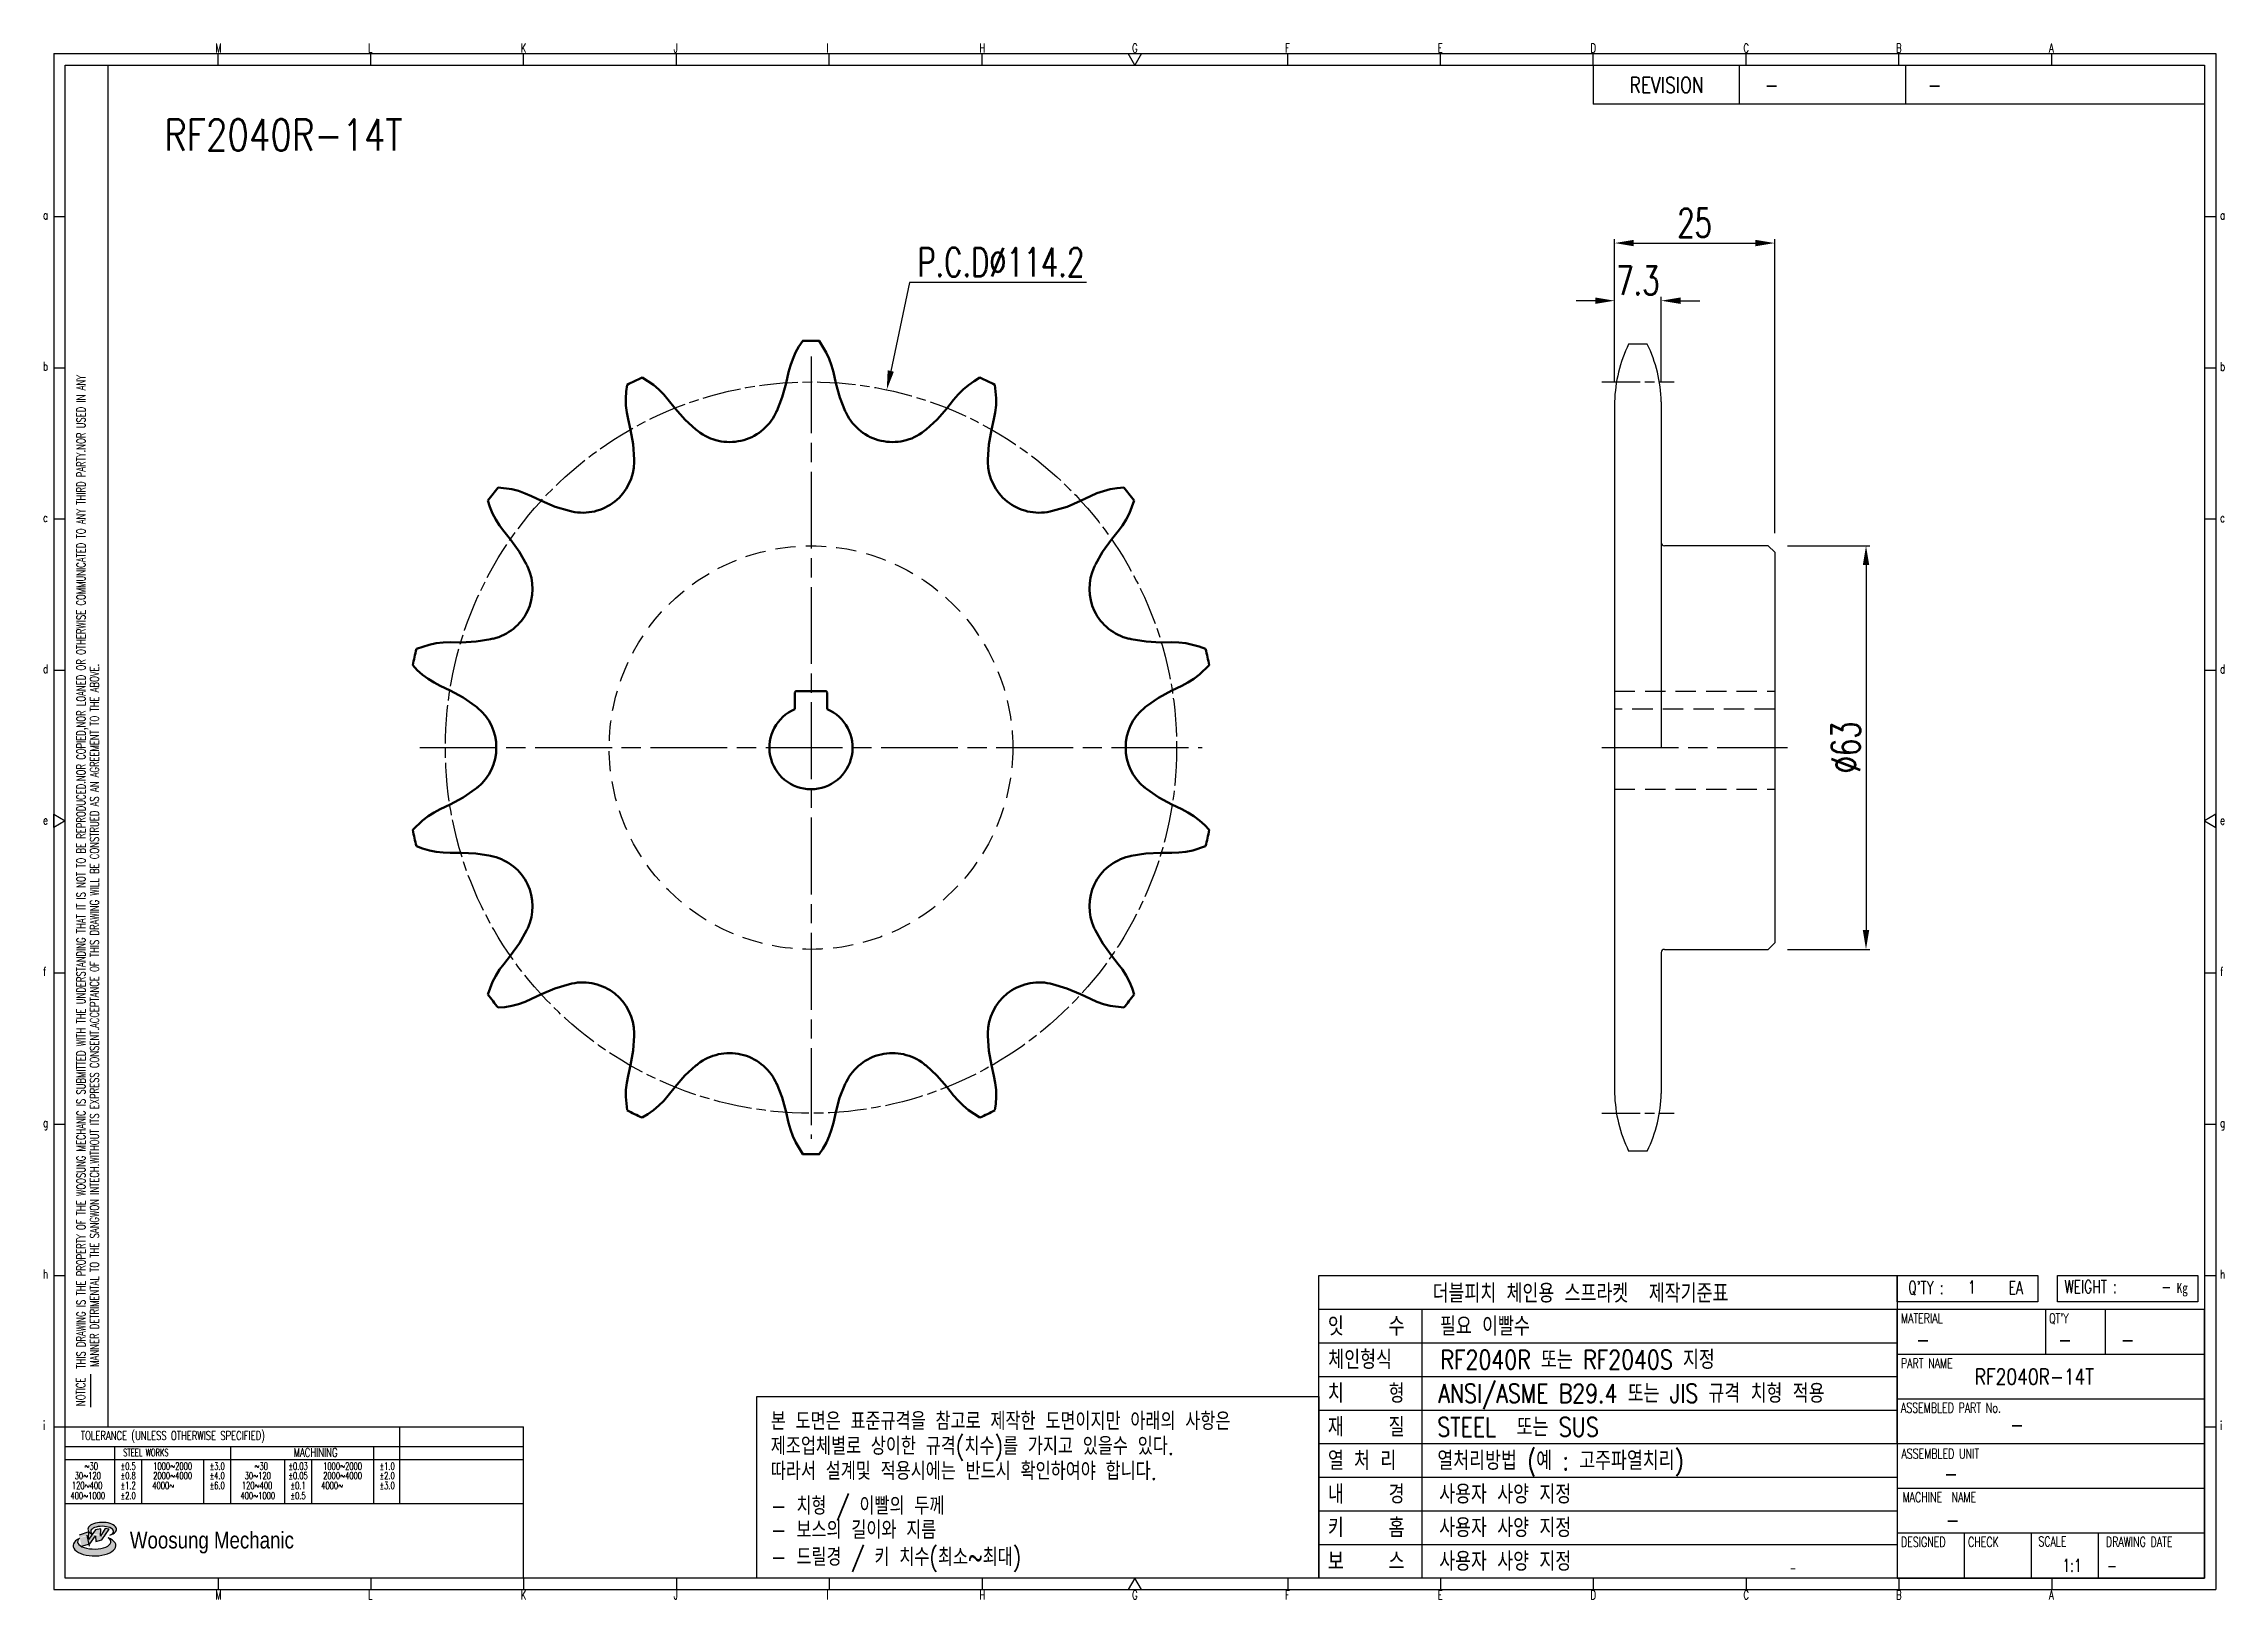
# Model space of a CAD drawing. Header units: millimetres. Extents: x 1512 to 1852, y -323 to -80.
import ezdxf
from ezdxf.enums import TextEntityAlignment as Align

# ---------------------------------------------------------------- set-up
doc = ezdxf.new("R2010")
doc.units = ezdxf.units.MM
for name, pattern in [('AM_ISO08W050', [18, 12, -1.5, 3, -1.5]), ('AM_ISO08W050x2', [9, 6, -0.75, 1.5, -0.75]), ('HIDDEN', [9.525, 6.35, -3.175])]:
    doc.linetypes.add(name, pattern=pattern)
for name, color, linetype, lineweight in [('AM_0', 7, 'Continuous', 50), ('CEN1', 1, 'AM_ISO08W050', 25), ('PEN_RF1', 6, 'AM_ISO08W050x2', 25)]:
    doc.layers.add(name, color=color, linetype=linetype, lineweight=lineweight)
for name, color, linetype in [('HIDDEN_RF1', 3, 'HIDDEN'), ('S-DIM', 7, 'Continuous'), ('TITLE', 7, 'Continuous'), ('도면레이아웃', 7, 'Continuous')]:
    doc.layers.add(name, color=color, linetype=linetype)
doc.styles.add('HAN', font='ROMANS.shx', dxfattribs={"width": 0.7, "bigfont": 'whgtxt.shx'})
doc.styles.add('HKD_ST2', font='romans.shx', dxfattribs={"width": 0.7, "height": 4, "bigfont": '@extfont2.shx'})
doc.styles.add('HSG', font='SIMPLEX.shx', dxfattribs={"width": 0.7, "bigfont": 'HSG.shx'})
doc.styles.add('ROMANS', font='romans.shx', dxfattribs={"width": 0.7, "bigfont": 'whgtxt.shx'})
doc.styles.add('SLDTEXTSTYLE4', font='arial.ttf', dxfattribs={"width": 0.8})
doc.dimstyles.new('RF-S3', dxfattribs={"dimscale": 3, "dimtxt": 1.5, "dimasz": 1, "dimexe": 0.2, "dimexo": 1, "dimgap": 0.3, "dimtad": 1, "dimtoh": 1, "dimdec": 1, "dimrnd": 0.01, "dimzin": 9, "dimdsep": 46, "dimtxsty": 'HSG', "dimcen": 0, "dimclrd": 1, "dimclre": 1, "dimclrt": 150, "dimazin": 2, "dimtp": 1, "dimtm": 1, "dimtfac": 0.5, "dimtdec": 1, "dimtofl": 0, "dimtmove": 0, "dimatfit": 3, "dimfxl": 0, "dimtvp": 1, "dimtolj": 2, "dimlwd": -1, "dimlwe": -1, "dimarcsym": 0})

# ---------------------------------------------------------------- blocks, each defined once
blk = doc.blocks.new('*D2')
at = {"layer": 'Defpoints', "color": 0, "transparency": 16777216}
for p in [(1764.52, -120.33), (1757.22, -136.11), (1764.52, -136.11)]:
    blk.add_point(p, dxfattribs=at)
at = {"layer": 'S-DIM', "color": 1, "transparency": 16777216}
for p, q in [((1754.22, -120.33), (1751.22, -120.33)), ((1757.22, -133.11), (1757.22, -119.73)), ((1764.52, -133.11), (1764.52, -119.73)), ((1767.52, -120.33), (1770.52, -120.33))]:
    blk.add_line(p, q, dxfattribs=at)
for points in [[(1754.22, -119.83), (1754.22, -120.83), (1757.22, -120.33)], [(1767.52, -119.83), (1767.52, -120.83), (1764.52, -120.33)]]:
    blk.add_solid(points, dxfattribs=at)
at = {"layer": 'S-DIM', "color": 150, "transparency": 16777216, "insert": (1760.87, -117.18), "char_height": 4.5, "attachment_point": 5, "style": 'HSG'}
blk.add_mtext('\\A2;7.3', dxfattribs=at)
blk = doc.blocks.new('*D3')
at = {"layer": 'Defpoints', "color": 0, "transparency": 16777216}
for p in [(1782.22, -111.33), (1757.22, -136.11), (1782.22, -159.6)]:
    blk.add_point(p, dxfattribs=at)
at = {"layer": 'S-DIM', "color": 1, "transparency": 16777216}
for p, q in [((1757.22, -133.11), (1757.22, -110.73)), ((1760.22, -111.33), (1779.22, -111.33)), ((1782.22, -156.6), (1782.22, -110.73))]:
    blk.add_line(p, q, dxfattribs=at)
for points in [[(1760.22, -110.83), (1760.22, -111.83), (1757.22, -111.33)], [(1779.22, -110.83), (1779.22, -111.83), (1782.22, -111.33)]]:
    blk.add_solid(points, dxfattribs=at)
at = {"layer": 'S-DIM', "color": 150, "transparency": 16777216, "insert": (1769.72, -108.18), "char_height": 4.5, "attachment_point": 5, "style": 'HSG'}
blk.add_mtext('\\A2;25', dxfattribs=at)
blk = doc.blocks.new('*D4')
at = {"layer": 'Defpoints', "color": 0, "transparency": 16777216}
for p in [(1781.22, -158.6), (1781.22, -221.6), (1796.48, -221.6)]:
    blk.add_point(p, dxfattribs=at)
at = {"layer": 'S-DIM', "color": 1, "transparency": 16777216}
for p, q in [((1784.22, -158.6), (1797.08, -158.6)), ((1796.48, -161.6), (1796.48, -218.6)), ((1784.22, -221.6), (1797.08, -221.6))]:
    blk.add_line(p, q, dxfattribs=at)
for points in [[(1795.98, -161.6), (1796.98, -161.6), (1796.48, -158.6)], [(1795.98, -218.6), (1796.98, -218.6), (1796.48, -221.6)]]:
    blk.add_solid(points, dxfattribs=at)
at = {"layer": 'S-DIM', "color": 150, "transparency": 16777216, "insert": (1793.33, -190.07), "char_height": 4.5, "attachment_point": 5, "rotation": 90, "style": 'HSG'}
blk.add_mtext('\\A2;%%c63', dxfattribs=at)
blk = doc.blocks.new('*D5')
at = {"layer": 'Defpoints', "color": 0, "transparency": 16777216}
for p in [(1643.59, -134.24), (1619.92, -245.95)]:
    blk.add_point(p, dxfattribs=at)
at = {"layer": 'S-DIM', "color": 1, "transparency": 16777216}
for p, q in [((1647.15, -117.47), (1644.21, -131.31)), ((1674.75, -117.47), (1647.15, -117.47))]:
    blk.add_line(p, q, dxfattribs=at)
blk.add_solid([(1643.73, -131.2), (1644.7, -131.41), (1643.59, -134.24)], dxfattribs=at)
at = {"layer": 'S-DIM', "color": 150, "transparency": 16777216, "insert": (1661.4, -114.32), "char_height": 4.5, "attachment_point": 5, "style": 'HSG'}
blk.add_mtext('\\A2;P.C.D∅114.2', dxfattribs=at)
blk = doc.blocks.new('SUYWSHJH')
at = {"layer": '도면레이아웃'}
h = blk.add_hatch(color=10, dxfattribs=at)
h.paths.add_polyline_path([(1.544, 35.177), (1.554, 34.966), (1.779, 35.034), (2.054, 35.422), (1.908, 35.446), (1.728, 35.167), (1.741, 35.439), (1.547, 35.405), (1.292, 35.041), (1.295, 35.33), (0.943, 35.208), (1.03, 34.8), (1.336, 34.885)])
edge = h.paths.add_edge_path()
edge.add_ellipse((1.795, 35.421), major_axis=(-0.53, 0), ratio=0.487785, start_angle=122.36065, end_angle=403.39574)
edge.add_line((1.411, 35.244), (1.419, 35.261))
edge.add_ellipse((1.798, 35.344), major_axis=(-0.423, 0), ratio=0.444396, start_angle=131.58977, end_angle=386.19408, ccw=False)
edge = h.paths.add_edge_path()
edge.add_ellipse((1.512, 34.815), major_axis=(-0.793, 0), ratio=0.480113, start_angle=314.67633, end_angle=590.85213)
edge.add_ellipse((1.501, 34.958), major_axis=(-0.62, 0), ratio=0.43311, start_angle=331.7024, end_angle=574.42495, ccw=False)
for p, q in [((0, 90.118), (80.15, 90.118)), ((0, 90.118), (0, 33.191)), ((6.089, 89.693), (6.089, 90.118)), ((11.753, 89.693), (11.753, 90.118)), ((17.418, 89.693), (17.418, 90.118)), ((23.082, 89.693), (23.082, 90.118)), ((28.746, 89.693), (28.746, 90.118)), ((34.411, 89.693), (34.411, 90.118)), ((45.739, 89.693), (45.739, 90.118)), ((51.404, 89.693), (51.404, 90.118)), ((57.068, 89.693), (57.068, 90.118)), ((62.732, 89.693), (62.732, 90.118)), ((68.397, 89.693), (68.397, 90.118)), ((74.061, 89.693), (74.061, 90.118)), ((80.15, 90.118), (80.15, 33.191)), ((0, 84.085), (0.425, 84.085)), ((79.725, 84.085), (80.15, 84.085)), ((0, 78.478), (0.425, 78.478)), ((79.725, 78.478), (80.15, 78.478)), ((0, 72.87), (0.425, 72.87)), ((79.725, 72.87), (80.15, 72.87)), ((0, 67.262), (0.425, 67.262)), ((79.725, 67.262), (80.15, 67.262)), ((0, 56.047), (0.425, 56.047)), ((79.725, 56.047), (80.15, 56.047)), ((0, 50.439), (0.425, 50.439)), ((79.725, 50.439), (80.15, 50.439)), ((0, 44.832), (0.425, 44.832)), ((79.725, 44.832), (80.15, 44.832)), ((1.377, 39.947), (1.377, 41.174)), ((0, 39.224), (0.425, 39.224)), ((79.725, 39.224), (80.15, 39.224)), ((0, 33.191), (80.15, 33.191)), ((6.089, 33.616), (6.089, 33.191)), ((11.753, 33.616), (11.753, 33.191)), ((17.418, 33.616), (17.418, 33.191)), ((23.082, 33.616), (23.082, 33.191)), ((28.746, 33.616), (28.746, 33.191)), ((34.411, 33.616), (34.411, 33.191)), ((45.739, 33.616), (45.739, 33.191)), ((51.404, 33.616), (51.404, 33.191)), ((57.068, 33.616), (57.068, 33.191)), ((62.732, 33.616), (62.732, 33.191)), ((68.397, 33.616), (68.397, 33.191)), ((74.061, 33.616), (74.061, 33.191))]:
    blk.add_line(p, q)
at = {"color": 2}
for p, q in [((2.017, 39.224), (2.017, 89.693)), ((0.425, 39.224), (17.418, 39.224)), ((12.816, 39.224), (12.816, 36.382)), ((17.418, 33.616), (17.418, 39.224)), ((0.425, 38.487), (17.418, 38.487)), ((0.425, 38.012), (17.418, 38.012)), ((2.257, 38.487), (2.257, 36.382)), ((3.257, 38.012), (3.257, 36.382)), ((5.557, 38.012), (5.557, 36.382)), ((6.557, 38.5), (6.557, 36.382)), ((8.557, 38.012), (8.557, 36.382)), ((9.557, 38.026), (9.557, 36.382)), ((11.857, 38.487), (11.857, 36.382)), ((0.425, 36.382), (17.418, 36.382))]:
    blk.add_line(p, q, dxfattribs=at)
at = {"color": 6, "ltscale": 0.5}
for p, q in [((57.068, 89.693), (57.068, 88.246)), ((62.47, 89.693), (62.47, 88.246)), ((68.635, 89.693), (68.635, 88.246)), ((79.725, 88.246), (57.068, 88.246)), ((68.336, 38.59), (68.336, 43.563)), ((79.725, 43.563), (68.336, 43.563)), ((73.827, 43.563), (73.827, 41.905)), ((76.037, 43.563), (76.037, 41.905)), ((79.725, 38.59), (79.725, 43.563)), ((79.725, 41.905), (68.336, 41.905)), ((79.725, 40.248), (68.336, 40.248)), ((68.336, 38.59), (68.336, 33.616)), ((79.725, 38.59), (68.336, 38.59)), ((79.725, 33.616), (79.725, 38.59)), ((79.725, 36.932), (68.336, 36.932)), ((79.725, 35.274), (68.336, 35.274)), ((70.822, 33.616), (70.822, 35.274)), ((73.309, 33.616), (73.309, 35.274)), ((75.796, 33.616), (75.796, 35.274)), ((68.336, 33.616), (79.725, 33.616))]:
    blk.add_line(p, q, dxfattribs=at)
for points in [[(40.075, 89.693), (39.83, 90.118), (40.32, 90.118)], [(0.425, 89.693), (79.725, 89.693), (79.725, 33.616), (0.425, 33.616)], [(0.425, 61.679), (0, 61.433), (0, 61.924)], [(79.725, 61.679), (80.15, 61.433), (80.15, 61.924)], [(40.075, 33.616), (39.83, 33.191), (40.32, 33.191)]]:
    blk.add_lwpolyline(points, close=True)
at = {"layer": 'TITLE', "color": 20}
for p, q in [((68.336, 43.851), (68.336, 44.826)), ((68.336, 44.826), (73.54, 44.826)), ((73.54, 44.826), (73.54, 43.851)), ((74.277, 43.851), (74.277, 44.826)), ((74.277, 44.826), (79.481, 44.826)), ((79.481, 44.826), (79.481, 43.851)), ((73.54, 43.851), (68.336, 43.851)), ((79.481, 43.851), (74.277, 43.851))]:
    blk.add_line(p, q, dxfattribs=at)
at = {"layer": '도면레이아웃'}
for p, q in [((1.295, 35.33), (0.943, 35.208)), ((1.03, 34.8), (1.336, 34.885)), ((1.224, 35.208), (1.311, 34.8)), ((1.224, 35.208), (1.224, 35.208)), ((1.547, 35.405), (1.292, 35.041)), ((1.292, 35.041), (1.295, 35.33)), ((1.336, 34.885), (1.544, 35.177)), ((1.419, 35.261), (1.411, 35.244)), ((1.544, 35.177), (1.554, 34.966)), ((1.741, 35.439), (1.547, 35.405)), ((1.554, 34.966), (1.779, 35.034)), ((1.908, 35.446), (1.728, 35.167)), ((1.728, 35.167), (1.741, 35.439)), ((1.779, 35.034), (2.054, 35.422)), ((2.054, 35.422), (1.908, 35.446))]:
    blk.add_line(p, q, dxfattribs=at)
for centre, major_axis, ratio, start_param, end_param in [((1.795, 35.421), (-0.53, 0), 0.487785, 2.135596, 7.040584), ((1.512, 34.815), (-0.793, 0), 0.480113, 5.492138, 10.312315), ((1.501, 34.958), (-0.62, 0), 0.43311, 5.789299, 10.025607), ((1.798, 35.344), (-0.423, 0), 0.444396, 2.296675, 6.740358)]:
    blk.add_ellipse(centre, major_axis=major_axis, ratio=ratio, start_param=start_param, end_param=end_param, dxfattribs=at)
at = {"color": 4, "style": 'HKD_ST2', "width": 0.7}
for s, p in [('M', (5.988, 90.164)), ('L', (11.652, 90.164)), ('K', (17.316, 90.164)), ('J', (22.981, 90.164)), ('I', (28.645, 90.164)), ('H', (34.309, 90.164)), ('G', (39.974, 90.164)), ('F', (45.638, 90.164)), ('E', (51.302, 90.164)), ('D', (56.967, 90.164)), ('C', (62.631, 90.164)), ('B', (68.295, 90.164)), ('A', (73.96, 90.164)), ('a', (-0.395, 83.976)), ('a', (80.305, 83.97)), ('b', (-0.395, 78.368)), ('b', (80.305, 78.362)), ('c', (-0.395, 72.76)), ('c', (80.305, 72.754)), ('d', (-0.395, 67.153)), ('d', (80.305, 67.147)), ('e', (-0.395, 61.545)), ('e', (80.305, 61.539)), ('f', (-0.395, 55.937)), ('f', (80.305, 55.931)), ('g', (-0.395, 50.33)), ('g', (80.305, 50.324)), ('h', (-0.395, 44.722)), ('h', (80.305, 44.716)), ('i', (-0.395, 39.114)), ('i', (80.305, 39.108)), ('M', (5.988, 32.824)), ('L', (11.652, 32.824)), ('K', (17.316, 32.824)), ('J', (22.981, 32.824)), ('I', (28.645, 32.824)), ('H', (34.309, 32.824)), ('G', (39.974, 32.824)), ('F', (45.638, 32.824)), ('E', (51.302, 32.824)), ('D', (56.967, 32.824)), ('C', (62.631, 32.824)), ('B', (68.295, 32.824)), ('A', (73.96, 32.824))]:
    blk.add_text(s, height=0.326, dxfattribs=at).set_placement(p)
for s, height, style, width, p in [('REVISION', 0.5806, 'HAN', 0.8, (58.415, 88.664)), ('-', 0.581, 'HAN', 0.8, (63.426, 88.664)), ('-', 0.581, 'HAN', 0.8, (69.468, 88.664)), ("Q'TY : ", 0.4746, 'HKD_ST2', 0.7, (68.743, 44.143)), ('1', 0.475, 'HKD_ST2', 0.7, (70.957, 44.165)), ('EA', 0.4746, 'HKD_ST2', 0.7, (72.464, 44.143)), ('WEIGHT : ', 0.4746, 'HKD_ST2', 0.7, (74.536, 44.176)), ('-', 0.581, 'HAN', 0.8, (69.029, 42.157)), ('-', 0.581, 'HAN', 0.8, (74.289, 42.157)), ('-', 0.581, 'HAN', 0.8, (76.623, 42.157)), ('-', 0.581, 'HAN', 0.8, (72.515, 39.013)), ('-', 0.581, 'HAN', 0.8, (70.067, 37.189)), ('-', 0.581, 'HAN', 0.8, (70.126, 35.48)), ('1:1', 0.4746, 'HKD_ST2', 0.7, (74.458, 33.848)), ('-', 0.475, 'HKD_ST2', 0.7, (76.112, 33.837))]:
    blk.add_text(s, height=height, dxfattribs=dict(style=style, width=width)).set_placement(p)
at = {"color": 2, "style": 'HKD_ST2', "width": 0.7}
for s, p in [(' THIS DRAWING IS THE PROPERTY OF THE WOOSUNG MECHANIC IS SUBMITTED WITH THE UNDERSTANDING THAT IT IS NOT TO BE REPRODUCED.NOR COPIED,NOR LOANED OR OTHERWISE COMMUNICATED TO ANY THIRD PARTY.NOR USED IN ANY', (1.173, 41.217)), ('MANNER DETRIMENTAL TO THE SANGWON INTECH.WITHOUT ITS EXPRESS CONSENT.ACCEPTANCE OF THIS DRAWING WILL BE CONSTRUED AS AN AGREEMENT TO THE ABOVE.', (1.672, 41.447))]:
    blk.add_text(s, height=0.326266, rotation=90, dxfattribs=at).set_placement(p)
at = {"style": 'HKD_ST2', "width": 0.7}
blk.add_text('-', height=0.475, dxfattribs=at).set_placement((78.499, 44.176), align=Align.RIGHT)
at = {"color": 4, "style": 'HKD_ST2', "width": 0.7}
for s, height, p in [('MATERIAL', 0.3651, (68.474, 43.425)), ("QT'Y", 0.3651, (73.965, 43.425)), ('PART NAME', 0.3651, (68.474, 41.756)), ('ASSEMBLED PART No.', 0.36511, (68.474, 40.109)), ('ASSEMBLED UNIT', 0.36511, (68.49, 38.408)), ('MACHINE  NAME', 0.36511, (68.532, 36.794)), ('DESIGNED', 0.3651, (68.474, 35.136)), ('CHECK', 0.3651, (70.961, 35.136)), ('SCALE', 0.3651, (73.566, 35.153)), ('DRAWING DATE', 0.36511, (76.071, 35.141))]:
    blk.add_text(s, height=height, dxfattribs=at).set_placement(p, align=Align.TOP_LEFT)
at = {"style": 'HKD_ST2', "width": 0.7}
blk.add_text('NOTICE', height=0.3263, rotation=90, dxfattribs=at).set_placement((1.163, 39.988))
for s, height, style, width, p in [('TOLERANCE (UNLESS OTHERWISE SPECIFIED)', 0.32627, 'HKD_ST2', 0.7, (4.417, 38.896)), ('-', 0.326, 'ROMANS', 0.65, (64.469, 33.975))]:
    blk.add_text(s, height=height, dxfattribs=dict(style=style, width=width)).set_placement(p, align=Align.MIDDLE_CENTER)
at = {"color": 4, "style": 'HKD_ST2', "width": 0.7}
for s, height, p in [('STEEL WORKS', 0.26101, (3.416, 38.268)), ('MACHINING', 0.3263, (9.707, 38.27)), ('%%P0.5', 0.261, (2.757, 37.762)), ('%%P0.8', 0.261, (2.757, 37.411)), ('%%P3.0', 0.261, (6.057, 37.762)), ('%%P4.0', 0.261, (6.057, 37.411)), ('%%P0.03', 0.261, (9.057, 37.762)), ('%%P0.05', 0.261, (9.057, 37.411)), ('%%P1.0', 0.261, (12.357, 37.762)), ('%%P2.0', 0.261, (12.357, 37.411)), ('%%P1.2', 0.261, (2.757, 37.045)), ('%%P2.0', 0.261, (2.757, 36.67)), ('%%P6.0', 0.261, (6.057, 37.045)), ('%%P0.1', 0.261, (9.057, 37.045)), ('%%P0.5', 0.261, (9.057, 36.67)), ('%%P3.0', 0.261, (12.357, 37.045))]:
    blk.add_text(s, height=height, dxfattribs=at).set_placement(p, align=Align.MIDDLE)
for s, height, p in [('30%%126120', 0.261, (1.263, 37.411)), ('%%12630', 0.261, (1.389, 37.762)), ('2000%%1264000', 0.26101, (4.407, 37.411)), ('1000%%1262000', 0.26101, (4.407, 37.762)), ('30%%126120', 0.261, (7.563, 37.411)), ('%%12630', 0.261, (7.689, 37.762)), ('2000%%1264000', 0.26101, (10.707, 37.411)), ('1000%%1262000', 0.26101, (10.707, 37.762)), ('400%%1261000', 0.26101, (1.263, 36.67)), ('120%%126400', 0.26101, (1.237, 37.045)), ('4000%%126', 0.261, (4.061, 37.045)), ('400%%1261000', 0.26101, (7.563, 36.67)), ('120%%126400', 0.26101, (7.537, 37.045)), ('4000%%126', 0.261, (10.321, 37.045))]:
    blk.add_text(s, height=height, dxfattribs=at).set_placement(p, align=Align.MIDDLE_CENTER)
at = {"color": 1, "style": 'SLDTEXTSTYLE4', "width": 0.8}
blk.add_text('Woosung Mechanic', height=0.61957, dxfattribs=at).set_placement((2.822, 34.711))
at = {"layer": 'TITLE', "width": 0.8}
blk.add_text('Kg', height=0.3789, dxfattribs=at).set_placement((78.694, 44.176))
blk = doc.blocks.new('ST')
at = {"color": 150}
for p, q in [((1275.22, 18.47), (1365.55, 18.47)), ((1275.22, 18.47), (1365.55, 18.47)), ((1291.34, 18.47), (1291.34, -23.5)), ((1275.22, 13.23), (1365.55, 13.23)), ((1275.22, 7.98), (1365.55, 7.98)), ((1275.22, 2.73), (1365.55, 2.73)), ((1275.22, -2.51), (1365.55, -2.51)), ((1275.22, -7.76), (1365.55, -7.76)), ((1275.22, -13), (1365.55, -13)), ((1275.22, -18.25), (1365.55, -18.25))]:
    blk.add_line(p, q, dxfattribs=at)
blk.add_lwpolyline([(1275.22, 23.72), (1365.55, 23.72), (1365.55, -23.5), (1275.22, -23.5)], close=True, dxfattribs=at)
blk.add_lwpolyline([(1187.47, 4.85), (1275.22, 4.85), (1275.22, -23.5), (1187.47, -23.5)], close=True)
at = {"color": 150, "style": 'HAN', "width": 0.8}
for s, height, p in [('더블피치 체인용 스프라켓  제작기준표', 2.9346, (1293, 19.48)), ('잇    수 ', 2.935, (1276.65, 14.34)), ('필요 이빨수', 2.935, (1294.15, 14.34)), ('체인형식 ', 2.935, (1276.72, 9.12)), ('RF2040R 또는 RF2040S 지정', 2.9346, (1294.22, 9.12)), ('치    형', 2.935, (1276.65, 3.85)), ('ANSI/ASME B29.4 또는 JIS 규격 치형 적용', 2.9346, (1293.88, 3.85)), ('재    질', 2.935, (1276.65, -1.4)), ('STEEL  또는 SUS', 2.9346, (1293.74, -1.4)), ('열처리방법 (예 : 고주파열치리)', 2.9346, (1293.74, -6.64)), ('열 처 리', 2.935, (1276.65, -6.64)), ('내    경', 2.935, (1276.65, -11.89)), ('사용자 사양 지정', 2.935, (1294.03, -11.89)), ('키    홈', 2.935, (1276.65, -17.13)), ('사용자 사양 지정', 2.935, (1294.03, -17.13)), ('보    스', 2.935, (1276.65, -22.38)), ('사용자 사양 지정', 2.935, (1294.03, -22.38))]:
    blk.add_text(s, height=height, dxfattribs=at).set_placement(p)
at = {"style": 'HAN', "width": 0.8}
for s, p in [('본 도면은 표준규격을 참고로 제작한 도면이지만 아래의 사항은', (1189.67, -0.4)), ('제조업체별로 상이한 규격(치수)를 가지고 있을수 있다.', (1189.67, -4.29)), ('따라서 설계및 적용시에는 반드시 확인하여야 합니다.', (1189.67, -8.18)), ('- 치형 / 이빨의 두께', (1189.67, -13.62)), ('- 보스의 길이와 지름', (1189.67, -17.38)), ('- 드릴경 / 키 치수(최소~최대)', (1189.67, -21.61))]:
    blk.add_text(s, height=2.7767, dxfattribs=at).set_placement(p)

msp = doc.modelspace()

# ---------------------------------------------------------------- linework, layer by layer
for p, q in [((1762.33, -127.11), (1759.41, -127.11)), ((1757.22, -136.11), (1757.22, -244.09)), ((1764.52, -136.11), (1764.52, -190.1)), ((1781.22, -158.6), (1765.02, -158.6)), ((1781.22, -158.6), (1782.22, -159.6)), ((1782.22, -159.6), (1782.22, -220.6)), ((1782.22, -220.6), (1781.22, -221.6)), ((1764.52, -222.8), (1764.49, -223.57)), ((1764.52, -222.1), (1764.52, -244.09)), ((1765.02, -221.6), (1781.22, -221.6)), ((1762.33, -253.09), (1759.41, -253.09))]:
    msp.add_line(p, q)
for centre, radius, start, end in [((1779.12, -136.67), 21.9, 154.115, 178.5326), ((1742.63, -136.67), 21.9, 1.4674, 25.885), ((1765.02, -158.1), 0.5, 180, 270), ((1765.02, -222.1), 0.5, 90, 180), ((1779.12, -243.53), 21.9, 181.4674, 205.885), ((1742.63, -243.53), 21.9, 334.115, 358.5326)]:
    msp.add_arc(centre, radius, start, end)
at = {"layer": 'AM_0'}
for p, q in [((1627.9, -133.18), (1628.27, -131.51)), ((1635.25, -131.51), (1635.62, -133.18)), ((1609.48, -135.8), (1610.54, -137.15)), ((1652.98, -137.15), (1654.03, -135.8)), ((1603.59, -140.49), (1603.19, -138.83)), ((1660.32, -138.83), (1659.93, -140.49)), ((1588.13, -150.84), (1589.67, -151.6)), ((1673.85, -151.6), (1675.39, -150.84)), ((1584.86, -157.63), (1583.78, -156.3)), ((1679.74, -156.3), (1678.66, -157.63)), ((1575.42, -173.66), (1577.13, -173.67)), ((1686.39, -173.67), (1688.1, -173.66)), ((1575.41, -181.19), (1573.86, -180.46)), ((1629.26, -184.1), (1629.26, -181.5)), ((1634.06, -181.3), (1629.46, -181.3)), ((1634.26, -181.5), (1634.26, -184.1)), ((1689.65, -180.46), (1688.1, -181.19)), ((1573.86, -199.73), (1575.41, -199)), ((1688.1, -199), (1689.65, -199.73)), ((1577.13, -206.52), (1575.42, -206.54)), ((1688.1, -206.54), (1686.39, -206.52)), ((1583.78, -223.9), (1584.86, -222.57)), ((1678.66, -222.57), (1679.74, -223.9)), ((1589.67, -228.6), (1588.13, -229.35)), ((1675.39, -229.35), (1673.85, -228.6)), ((1603.19, -241.37), (1603.59, -239.7)), ((1659.93, -239.7), (1660.32, -241.37)), ((1610.54, -243.05), (1609.48, -244.4)), ((1654.03, -244.4), (1652.98, -243.05)), ((1628.27, -248.68), (1627.9, -247.01)), ((1635.62, -247.01), (1635.25, -248.68))]:
    msp.add_line(p, q, dxfattribs=at)
for points in [[(1628.27, -131.51), (1628.55, -130.46), (1628.91, -129.44), (1629.36, -128.43), (1629.88, -127.48), (1630.46, -126.61)], [(1633.06, -126.61), (1634.15, -128.42), (1634.6, -129.42), (1634.97, -130.47), (1635.25, -131.51)], [(1605.39, -132.33), (1607.15, -133.49), (1607.99, -134.19), (1608.78, -134.98), (1609.48, -135.8)], [(1654.03, -135.8), (1654.74, -134.97), (1655.51, -134.21), (1656.35, -133.5), (1657.24, -132.87), (1658.13, -132.33)], [(1603.19, -138.83), (1602.99, -137.76), (1602.87, -136.68), (1602.84, -135.58), (1602.9, -134.49), (1603.04, -133.46)], [(1627.9, -133.18), (1627.28, -135.4), (1626.4, -137.58)], [(1637.12, -137.58), (1636.25, -135.44), (1635.62, -133.18)], [(1660.48, -133.46), (1660.68, -135.56), (1660.65, -136.66), (1660.53, -137.77), (1660.32, -138.83)], [(1613.8, -140.45), (1612.09, -138.91), (1610.54, -137.15)], [(1652.98, -137.15), (1651.46, -138.87), (1649.72, -140.45)], [(1603.59, -140.49), (1603.99, -142.75), (1604.14, -145.11)], [(1659.37, -145.11), (1659.52, -142.8), (1659.93, -140.49)], [(1582.93, -149.5), (1585.03, -149.77), (1586.09, -150.04), (1587.14, -150.41), (1588.13, -150.84)], [(1675.39, -150.84), (1676.39, -150.4), (1677.41, -150.05), (1678.47, -149.77), (1679.55, -149.59), (1680.58, -149.5)], [(1583.78, -156.3), (1583.13, -155.42), (1582.55, -154.51), (1582.05, -153.53), (1581.63, -152.52), (1581.31, -151.53)], [(1594.04, -153.16), (1591.83, -152.51), (1589.67, -151.6)], [(1673.85, -151.6), (1671.74, -152.49), (1669.48, -153.16)], [(1682.21, -151.53), (1681.47, -153.51), (1680.97, -154.49), (1680.38, -155.43), (1679.74, -156.3)], [(1584.86, -157.63), (1586.2, -159.49), (1587.36, -161.54)], [(1676.16, -161.54), (1677.29, -159.53), (1678.66, -157.63)], [(1581.75, -173.19), (1579.47, -173.56), (1577.13, -173.67)], [(1686.39, -173.67), (1684.09, -173.56), (1681.77, -173.19)], [(1570.15, -174.7), (1572.16, -174.04), (1573.23, -173.82), (1574.34, -173.69), (1575.42, -173.66)], [(1688.1, -173.66), (1689.19, -173.7), (1690.26, -173.82), (1691.34, -174.04), (1692.39, -174.34), (1693.36, -174.7)], [(1573.86, -180.46), (1572.9, -179.96), (1571.99, -179.38), (1571.1, -178.72), (1570.29, -177.99), (1569.57, -177.24)], [(1693.94, -177.24), (1692.43, -178.7), (1691.55, -179.37), (1690.61, -179.96), (1689.65, -180.46)], [(1575.41, -181.19), (1577.43, -182.29), (1579.36, -183.64)], [(1684.15, -183.64), (1686.04, -182.31), (1688.1, -181.19)], [(1579.36, -196.56), (1577.47, -197.88), (1575.41, -199)], [(1688.1, -199), (1686.09, -197.91), (1684.15, -196.56)], [(1569.57, -202.96), (1571.09, -201.49), (1571.97, -200.83), (1572.91, -200.23), (1573.86, -199.73)], [(1689.65, -199.73), (1690.62, -200.24), (1691.53, -200.82), (1692.41, -201.48), (1693.23, -202.21), (1693.94, -202.96)], [(1575.42, -206.54), (1574.33, -206.5), (1573.25, -206.38), (1572.17, -206.16), (1571.12, -205.86), (1570.15, -205.49)], [(1577.13, -206.52), (1579.42, -206.63), (1581.75, -207.01)], [(1681.77, -207.01), (1684.04, -206.64), (1686.39, -206.52)], [(1693.36, -205.49), (1691.36, -206.16), (1690.28, -206.37), (1689.18, -206.5), (1688.1, -206.54)], [(1587.36, -218.65), (1586.23, -220.66), (1584.86, -222.57)], [(1678.66, -222.57), (1677.32, -220.7), (1676.16, -218.65)], [(1581.31, -228.66), (1582.04, -226.68), (1582.55, -225.71), (1583.13, -224.76), (1583.78, -223.9)], [(1679.74, -223.9), (1680.39, -224.77), (1680.96, -225.69), (1681.47, -226.67), (1681.89, -227.68), (1682.21, -228.66)], [(1589.67, -228.6), (1591.78, -227.7), (1594.04, -227.03)], [(1669.48, -227.03), (1671.69, -227.69), (1673.85, -228.6)], [(1588.13, -229.35), (1587.13, -229.79), (1586.11, -230.15), (1585.04, -230.42), (1583.97, -230.61), (1582.93, -230.7)], [(1680.58, -230.7), (1678.49, -230.43), (1677.42, -230.15), (1676.37, -229.79), (1675.39, -229.35)], [(1604.14, -235.09), (1604, -237.39), (1603.59, -239.7)], [(1659.93, -239.7), (1659.53, -237.44), (1659.37, -235.09)], [(1603.04, -246.73), (1602.84, -244.63), (1602.87, -243.53), (1602.99, -242.43), (1603.19, -241.37)], [(1610.54, -243.05), (1612.06, -241.32), (1613.8, -239.74)], [(1649.72, -239.74), (1651.43, -241.29), (1652.98, -243.05)], [(1660.32, -241.37), (1660.53, -242.44), (1660.65, -243.51), (1660.68, -244.61), (1660.62, -245.7), (1660.48, -246.73)], [(1609.48, -244.4), (1608.77, -245.23), (1608.01, -245.99), (1607.17, -246.7), (1606.28, -247.33), (1605.39, -247.86)], [(1626.4, -242.62), (1627.27, -244.75), (1627.9, -247.01)], [(1635.62, -247.01), (1636.23, -244.8), (1637.12, -242.62)], [(1658.13, -247.86), (1656.36, -246.71), (1655.52, -246), (1654.73, -245.22), (1654.03, -244.4)], [(1630.46, -253.58), (1629.37, -251.78), (1628.91, -250.78), (1628.54, -249.73), (1628.27, -248.68)], [(1635.25, -248.68), (1634.97, -249.74), (1634.61, -250.76), (1634.16, -251.76), (1633.63, -252.72), (1633.06, -253.58)]]:
    msp.add_lwpolyline(points, dxfattribs=at)
for centre, radius, start, end in [((1631.76, -190.1), 63.5, 88.8253, 91.1747), ((1631.76, -190.1), 63.5, 114.5396, 116.889), ((1631.76, -190.1), 63.5, 63.111, 65.4604), ((1619.04, -134.38), 8.02, 232.1428, 333.5715), ((1607.66, -128.72), 20.72, 333.5714, 334.7012), ((1655.85, -128.72), 20.72, 205.2988, 206.4286), ((1644.48, -134.38), 8.02, 206.4285, 307.8572), ((1626.84, -124.35), 20.72, 231.0131, 232.1429), ((1636.68, -124.35), 20.72, 307.8571, 308.9869), ((1596.12, -145.41), 8.02, 257.8571, 359.2857), ((1583.42, -145.26), 20.72, 359.2857, 0.4155), ((1680.1, -145.26), 20.72, 179.5845, 180.7143), ((1667.39, -145.41), 8.02, 180.7142, 282.1429), ((1631.76, -190.1), 63.5, 140.2538, 142.6033), ((1631.76, -190.1), 63.5, 37.3967, 39.7462), ((1598.8, -132.99), 20.72, 256.7274, 257.8571), ((1664.72, -132.99), 20.72, 282.1429, 283.2726), ((1580.27, -165.3), 8.02, 283.5714, 25), ((1568.75, -170.67), 20.72, 25, 26.1298), ((1683.25, -165.3), 8.02, 155, 256.4286), ((1694.76, -170.67), 20.72, 153.8702, 155), ((1577.28, -152.95), 20.72, 282.4417, 283.5714), ((1686.23, -152.95), 20.72, 256.4286, 257.5583), ((1631.76, -190.1), 63.5, 165.9681, 168.3176), ((1631.76, -190.1), 63.5, 11.6824, 14.0319), ((1566.56, -199.93), 20.72, 50.7143, 51.8441), ((1629.46, -181.5), 0.2, 90, 180), ((1634.06, -181.5), 0.2, 0, 90), ((1696.95, -199.93), 20.72, 128.1559, 129.2857), ((1574.61, -190.1), 8.02, 309.2857, 50.7143), ((1631.76, -190.1), 6.5, 112.6199, 67.3801), ((1688.91, -190.1), 8.02, 129.2857, 230.7143), ((1566.56, -180.26), 20.72, 308.1559, 309.2857), ((1696.95, -180.26), 20.72, 230.7143, 231.8441), ((1631.76, -190.1), 63.5, 191.6824, 194.0319), ((1631.76, -190.1), 63.5, 345.9681, 348.3176), ((1577.28, -227.24), 20.72, 76.4286, 77.5583), ((1580.27, -214.9), 8.02, 335, 76.4286), ((1683.25, -214.9), 8.02, 103.5714, 205), ((1686.23, -227.24), 20.72, 102.4417, 103.5714), ((1568.75, -209.53), 20.72, 333.8702, 335), ((1694.76, -209.53), 20.72, 205, 206.1298), ((1598.8, -247.2), 20.72, 102.1429, 103.2726), ((1596.12, -234.78), 8.02, 0.7143, 102.1429), ((1667.39, -234.78), 8.02, 77.8571, 179.2858), ((1664.72, -247.2), 20.72, 76.7274, 77.8571), ((1631.76, -190.1), 63.5, 217.3967, 219.7462), ((1631.76, -190.1), 63.5, 320.2538, 322.6033), ((1583.42, -234.94), 20.72, 359.5845, 0.7143), ((1680.1, -234.94), 20.72, 179.2857, 180.4155), ((1619.04, -245.82), 8.02, 26.4285, 127.8572), ((1644.48, -245.82), 8.02, 52.1428, 153.5715), ((1626.84, -255.85), 20.72, 127.8571, 128.9869), ((1636.68, -255.85), 20.72, 51.0131, 52.1429), ((1607.66, -251.47), 20.72, 25.2988, 26.4286), ((1655.85, -251.47), 20.72, 153.5714, 154.7012), ((1631.76, -190.1), 63.5, 243.111, 245.4604), ((1631.76, -190.1), 63.5, 294.5396, 296.889), ((1631.76, -190.1), 63.5, 268.8253, 271.1747)]:
    msp.add_arc(centre, radius, start, end, dxfattribs=at)
at = {"layer": 'CEN1', "color": 1, "linetype": 'AM_ISO08W050x2', "ltscale": 2}
for p, q in [((1631.76, -129.03), (1631.76, -251.17)), ((1570.69, -190.1), (1692.83, -190.1)), ((1755.22, -190.1), (1784.22, -190.1))]:
    msp.add_line(p, q, dxfattribs=at)
at = {"layer": 'HIDDEN_RF1', "ltscale": 0.5}
for p, q in [((1757.22, -181.3), (1782.22, -181.3)), ((1782.22, -184.1), (1757.22, -184.1)), ((1757.22, -196.6), (1782.22, -196.6))]:
    msp.add_line(p, q, dxfattribs=at)
msp.add_circle((1631.76, -190.1), 31.5, dxfattribs=at)
at = {"layer": 'PEN_RF1'}
for p, q in [((1755.22, -133), (1766.52, -133)), ((1755.22, -247.19), (1766.52, -247.19))]:
    msp.add_line(p, q, dxfattribs=at)
msp.add_circle((1631.76, -190.1), 57.09, dxfattribs=at)

# ---------------------------------------------------------------- block references
at = {"xscale": 4.212, "yscale": 4.212, "zscale": 4.212}
msp.add_blockref('SUYWSHJH', (1513.53, -461.34), dxfattribs=at)
msp.add_blockref('ST', (435.81, -296.25))

# ---------------------------------------------------------------- texts
at = {"style": 'HAN', "width": 0.8}
for height, p in [(4.891, (1530.75, -96.9)), (2.4455, (1813.45, -289.55))]:
    msp.add_text('RF2040R-14T', height=height, dxfattribs=at).set_placement(p)

# ---------------------------------------------------------------- dimensions: what is measured, and where the dimension line sits
at = {"layer": 'S-DIM'}
dim = msp.add_linear_dim(base=(1782.22, -111.33), p1=(1757.22, -136.11), p2=(1782.22, -159.6), dimstyle='RF-S3', dxfattribs=at)
dim.commit()
dim.dimension.update_dxf_attribs({"geometry": '*D3', "text_midpoint": (1769.72, -108.18)})
dim = msp.add_diameter_dim_2p(p1=(1619.92, -245.95), p2=(1643.59, -134.24), text='P.C.D<>', dimstyle='RF-S3', dxfattribs=at)
dim.commit()
dim.dimension.update_dxf_attribs({"geometry": '*D5', "text_midpoint": (1661.4, -117.47), "dimtype": 131})
dim = msp.add_linear_dim(base=(1764.52, -120.33), p1=(1757.22, -136.11), p2=(1764.52, -136.11), dimstyle='RF-S3', dxfattribs=at)
dim.commit()
dim.dimension.update_dxf_attribs({"geometry": '*D2', "text_midpoint": (1760.87, -120.33), "dimtype": 128})
dim = msp.add_linear_dim(base=(1796.48, -221.6), p1=(1781.22, -158.6), p2=(1781.22, -221.6), angle=90, text='%%c<>', dimstyle='RF-S3', dxfattribs=at)
dim.commit()
dim.dimension.update_dxf_attribs({"geometry": '*D4', "text_midpoint": (1796.48, -190.07), "dimtype": 128})

doc.saveas('drawing.dxf')
